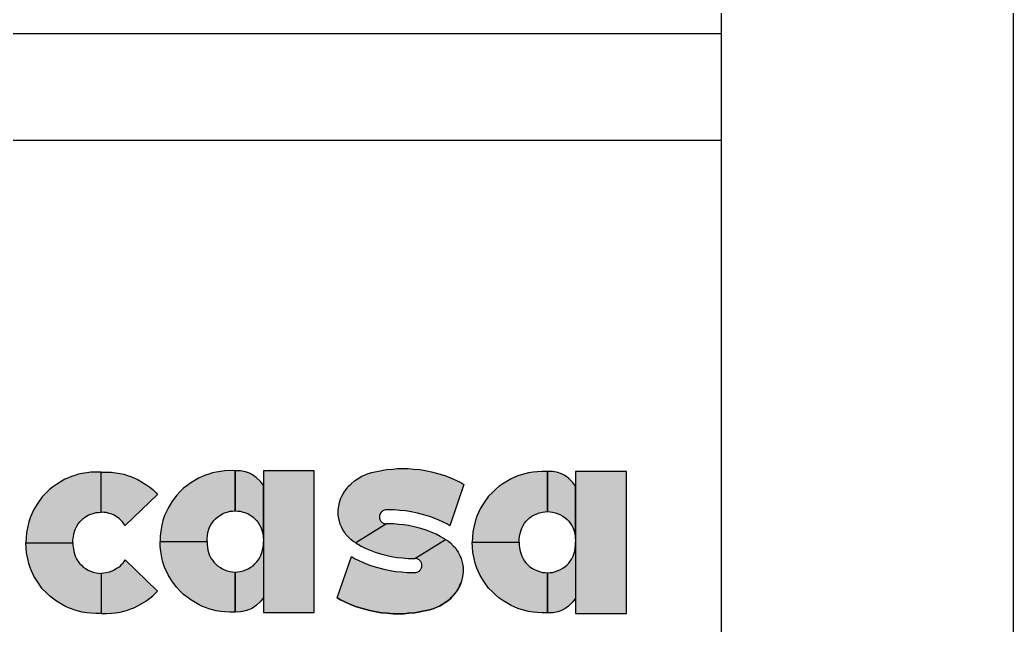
# Model space of a CAD drawing. Extents: x 0 to 119, y 0 to 84.
# Drawn here: x 115.5 to 118.9, y 8.078 to 10.149 of the extents above; entities that cross this region are included whole.
import ezdxf

# ---------------------------------------------------------------- set-up
doc = ezdxf.new("R2010")
doc.units = 0
doc.header["$MEASUREMENT"] = 0
for name, color, linetype in [('1', 1, 'CONTINUOUS'), ('16', 10, 'CONTINUOUS'), ('7', 7, 'CONTINUOUS')]:
    doc.layers.add(name, color=color, linetype=linetype)

msp = doc.modelspace()

# ---------------------------------------------------------------- linework, layer by layer
at = {"layer": '1', "linetype": 'Continuous'}
for p, q in [((100.571942, 10.102765), (117.89994, 10.102765)), ((117.89994, 9.736144), (100.571942, 9.736144))]:
    msp.add_line(p, q, dxfattribs=at)
msp.add_lwpolyline([(118.89994, 59.400032), (118.89994, 29.700032), (117.89994, 29.700032), (118.89994, 29.700032), (118.89994, 0.000032), (100.39994, 0.000032), (100.39994, 1.000032), (100.39994, 0.000032), (81.89994, 0.000032), (81.89994, 1.000032), (81.89994, 0.000032), (63.39994, 0.000032), (63.39994, 1.000032), (63.39994, 0.000032), (44.89994, 0.000032)], dxfattribs=at)
at = {"layer": '16', "linetype": 'Continuous'}
for points in [[(116.140465, 8.364252), (116.140465, 8.374601), (116.141846, 8.383735), (116.1435, 8.394488), (116.146843, 8.405752), (116.149407, 8.412427), (116.153682, 8.421049), (116.158671, 8.428791), (116.164191, 8.435777), (116.169779, 8.441365), (116.175784, 8.447369), (116.183874, 8.452791), (116.19282, 8.458234), (116.200387, 8.461631), (116.209562, 8.464634), (116.22007, 8.467469), (116.227743, 8.468303), (116.236968, 8.469078), (116.236973, 8.606055), (116.218988, 8.606392), (116.20136, 8.605387), (116.187835, 8.603818), (116.171566, 8.60135), (116.159711, 8.598593), (116.146614, 8.594733), (116.135586, 8.590873), (116.125385, 8.5866), (116.113253, 8.581499), (116.084437, 8.564209), (116.070716, 8.554324), (116.060353, 8.546035), (116.048976, 8.534658), (116.035678, 8.521361), (116.020097, 8.499631), (116.007117, 8.478392), (115.994925, 8.452826), (115.989418, 8.43552), (115.985878, 8.419788), (115.981881, 8.399101), (115.980372, 8.381636), (115.979552, 8.364252), (116.140465, 8.364252)], [(116.333472, 8.374601), (116.333472, 8.555843), (116.324425, 8.568483), (116.30915, 8.583117), (116.296367, 8.592245), (116.285456, 8.597796), (116.272047, 8.602401), (116.254948, 8.605649), (116.236963, 8.606055), (116.236968, 8.469078), (116.246193, 8.468303), (116.253866, 8.467469), (116.264375, 8.464634), (116.273549, 8.461631), (116.281117, 8.458234), (116.290063, 8.452791), (116.298153, 8.447369), (116.304158, 8.441365), (116.309746, 8.435777), (116.315266, 8.428791), (116.320255, 8.421049), (116.32453, 8.412427), (116.327094, 8.405752), (116.330437, 8.394488), (116.332091, 8.383735), (116.333472, 8.374601), (116.333472, 8.364252)], [(116.507472, 8.606224), (116.333472, 8.606224), (116.333472, 8.120634), (116.507472, 8.120634), (116.507472, 8.606224)], [(116.649265, 8.359284), (116.639912, 8.364944), (116.632662, 8.370868), (116.622954, 8.380575), (116.615811, 8.387719), (116.611645, 8.394331), (116.605914, 8.402114), (116.600303, 8.413942), (116.596664, 8.423799), (116.59121, 8.442222), (116.589542, 8.453747), (116.589542, 8.470882), (116.591646, 8.486228), (116.593647, 8.496904), (116.596149, 8.505077), (116.598564, 8.511749), (116.602086, 8.51962), (116.606332, 8.526974), (116.612556, 8.536622), (116.620076, 8.546761), (116.622734, 8.550507), (116.625006, 8.553425), (116.632268, 8.559679), (116.645599, 8.571505), (116.669836, 8.587809), (116.68155, 8.592306), (116.691812, 8.596388), (116.704729, 8.599617), (116.714585, 8.601945), (116.726931, 8.604785), (116.743141, 8.607696), (116.755793, 8.609911), (116.775976, 8.611727), (116.79293, 8.613208), (116.810131, 8.613507), (116.829059, 8.613342), (116.848435, 8.611727), (116.868374, 8.609948), (116.88707, 8.607128), (116.908581, 8.602443), (116.933609, 8.595581), (116.954196, 8.589307), (116.974406, 8.581528), (116.992306, 8.573657), (117.009296, 8.565507), (117.020064, 8.559238), (116.972064, 8.417743), (116.961296, 8.424012), (116.944306, 8.432162), (116.926406, 8.440032), (116.906196, 8.447812), (116.885609, 8.454085), (116.860581, 8.460948), (116.83907, 8.465633), (116.820374, 8.468453), (116.800435, 8.470232), (116.781059, 8.471847), (116.762131, 8.472012), (116.754464, 8.471878), (116.753275, 8.471752), (116.751134, 8.471752), (116.747866, 8.470917), (116.744781, 8.469864), (116.742566, 8.468666), (116.740105, 8.467133), (116.737894, 8.465421), (116.736082, 8.463609), (116.734825, 8.46158), (116.733762, 8.459792), (116.732895, 8.458345), (116.731752, 8.455622), (116.731094, 8.453074), (116.730506, 8.450652), (116.730506, 8.447936), (116.730506, 8.4457), (116.730905, 8.443184), (116.731571, 8.441056), (116.732297, 8.439169), (116.733132, 8.436809), (116.734802, 8.434377), (116.736308, 8.432108), (116.738541, 8.429875), (116.740034, 8.428671), (116.741943, 8.427307), (116.744452, 8.426053), (116.746689, 8.425071), (116.748407, 8.424526), (116.750184, 8.424032), (116.753228, 8.424032), (116.754889, 8.423878), (116.649265, 8.359284)], [(117.209254, 8.361606), (117.209254, 8.371955), (117.210635, 8.381089), (117.212289, 8.391842), (117.215632, 8.403106), (117.218196, 8.409781), (117.222471, 8.418403), (117.22746, 8.426145), (117.23298, 8.433131), (117.238568, 8.438718), (117.244573, 8.444723), (117.252663, 8.450145), (117.261609, 8.455588), (117.269177, 8.458985), (117.278351, 8.461988), (117.28886, 8.464823), (117.296533, 8.465657), (117.305758, 8.466432), (117.305763, 8.603409), (117.287778, 8.603746), (117.27015, 8.602741), (117.256625, 8.601172), (117.240356, 8.598704), (117.2285, 8.595947), (117.215404, 8.592087), (117.204375, 8.588227), (117.194174, 8.583954), (117.182043, 8.578853), (117.153226, 8.561563), (117.139506, 8.551678), (117.129142, 8.543389), (117.117766, 8.532012), (117.104468, 8.518715), (117.088886, 8.496985), (117.075907, 8.475746), (117.063714, 8.45018), (117.058208, 8.432874), (117.054668, 8.417142), (117.05067, 8.396454), (117.049161, 8.37899), (117.048342, 8.361606), (117.209254, 8.361606)], [(117.402261, 8.371955), (117.402261, 8.553197), (117.393215, 8.565837), (117.377939, 8.580471), (117.365157, 8.589599), (117.354246, 8.59515), (117.340837, 8.599755), (117.323738, 8.603003), (117.305753, 8.603409), (117.305758, 8.466432), (117.314983, 8.465657), (117.322656, 8.464823), (117.333165, 8.461988), (117.342339, 8.458985), (117.349906, 8.455588), (117.358852, 8.450145), (117.366943, 8.444723), (117.372947, 8.438718), (117.378535, 8.433131), (117.384055, 8.426145), (117.389044, 8.418403), (117.393319, 8.409781), (117.395883, 8.403106), (117.399226, 8.391842), (117.400881, 8.381089), (117.402261, 8.371955), (117.402261, 8.361606)], [(117.576261, 8.603578), (117.402261, 8.603578), (117.402261, 8.117988), (117.576261, 8.117988), (117.576261, 8.603578)], [(115.681383, 8.359579), (115.681383, 8.369929), (115.682764, 8.379063), (115.684418, 8.389815), (115.687762, 8.401079), (115.690325, 8.407754), (115.694601, 8.416376), (115.699589, 8.424119), (115.705109, 8.431104), (115.710697, 8.436692), (115.716702, 8.442697), (115.724792, 8.448118), (115.733738, 8.453561), (115.741306, 8.456959), (115.75048, 8.459961), (115.760989, 8.462797), (115.768662, 8.463631), (115.777887, 8.464406), (115.777892, 8.601383), (115.759907, 8.601719), (115.742279, 8.600714), (115.728754, 8.599146), (115.712485, 8.596678), (115.700629, 8.593921), (115.687533, 8.590061), (115.676505, 8.586201), (115.666303, 8.581927), (115.654172, 8.576827), (115.625355, 8.559536), (115.611635, 8.549651), (115.601272, 8.541363), (115.589895, 8.529986), (115.576597, 8.516688), (115.561015, 8.494958), (115.548036, 8.473719), (115.535843, 8.448154), (115.530337, 8.430848), (115.526797, 8.415115), (115.522799, 8.394428), (115.52129, 8.376963), (115.520471, 8.359579), (115.681383, 8.359579)], [(115.860041, 8.418134), (115.856184, 8.424119), (115.850665, 8.431104), (115.845077, 8.436692), (115.839072, 8.442697), (115.830982, 8.448118), (115.822036, 8.453561), (115.814468, 8.456959), (115.805294, 8.459961), (115.794785, 8.462797), (115.787112, 8.463631), (115.777887, 8.464406), (115.777882, 8.601383), (115.795867, 8.601719), (115.813495, 8.600714), (115.82702, 8.599146), (115.843289, 8.596678), (115.855145, 8.593921), (115.868241, 8.590061), (115.879269, 8.586201), (115.889471, 8.581927), (115.901602, 8.576827), (115.930419, 8.559536), (115.944139, 8.549651), (115.954502, 8.541363), (115.965879, 8.529986), (115.970915, 8.52495), (115.860041, 8.418134)], [(116.957263, 8.370603), (116.938804, 8.381565), (116.924261, 8.38854), (116.908114, 8.39564), (116.890558, 8.402398), (116.872263, 8.407973), (116.849119, 8.414319), (116.830374, 8.418402), (116.814657, 8.420773), (116.796449, 8.422398), (116.778854, 8.423864), (116.762339, 8.424008), (116.754889, 8.423878), (116.649265, 8.359284), (116.658617, 8.353625), (116.667724, 8.348323), (116.682268, 8.341347), (116.698414, 8.334247), (116.71597, 8.327489), (116.734265, 8.321914), (116.757409, 8.315568), (116.776154, 8.311485), (116.791871, 8.309115), (116.810079, 8.307489), (116.827675, 8.306023), (116.844189, 8.305879), (116.851639, 8.306009), (116.957263, 8.370603)], [(116.957263, 8.370603), (116.966616, 8.364944), (116.973866, 8.359019), (116.983574, 8.349312), (116.990717, 8.342168), (116.994883, 8.335556), (117.000614, 8.327773), (117.006225, 8.315945), (117.009864, 8.306088), (117.015318, 8.287665), (117.016986, 8.27614), (117.016986, 8.259005), (117.014883, 8.243659), (117.012881, 8.232983), (117.010379, 8.22481), (117.007964, 8.218139), (117.004442, 8.210267), (117.000196, 8.202913), (116.993972, 8.193266), (116.986452, 8.183126), (116.983794, 8.17938), (116.981523, 8.176463), (116.97426, 8.170208), (116.960929, 8.158382), (116.936692, 8.142078), (116.924978, 8.137581), (116.914716, 8.133499), (116.901799, 8.13027), (116.891944, 8.127942), (116.879597, 8.125102), (116.863387, 8.122191), (116.850735, 8.119976), (116.830552, 8.11816), (116.813598, 8.11668), (116.796397, 8.11638), (116.777469, 8.116545), (116.758093, 8.11816), (116.738154, 8.119939), (116.719458, 8.122759), (116.697947, 8.127444), (116.67292, 8.134307), (116.652333, 8.14058), (116.632122, 8.14836), (116.614222, 8.15623), (116.597232, 8.16438), (116.586464, 8.17065), (116.634464, 8.312145), (116.645232, 8.305875), (116.662222, 8.297725), (116.680122, 8.289855), (116.700333, 8.282075), (116.72092, 8.275802), (116.745947, 8.268939), (116.767458, 8.264254), (116.786154, 8.261434), (116.806093, 8.259655), (116.825469, 8.25804), (116.844397, 8.257875), (116.852064, 8.258009), (116.853253, 8.258135), (116.855395, 8.258135), (116.858662, 8.25897), (116.861747, 8.260023), (116.863962, 8.261221), (116.866423, 8.262754), (116.868635, 8.264466), (116.870447, 8.266278), (116.871703, 8.268307), (116.872766, 8.270095), (116.873634, 8.271542), (116.874776, 8.274265), (116.875435, 8.276813), (116.876022, 8.279236), (116.876022, 8.281951), (116.876022, 8.284187), (116.875623, 8.286703), (116.874957, 8.288831), (116.874231, 8.290718), (116.873396, 8.293078), (116.871726, 8.29551), (116.87022, 8.297779), (116.867987, 8.300012), (116.866494, 8.301216), (116.864585, 8.30258), (116.862076, 8.303834), (116.859839, 8.304816), (116.858121, 8.305362), (116.856344, 8.305855), (116.8533, 8.305855), (116.851639, 8.306009), (116.957263, 8.370603)], [(115.681383, 8.359579), (115.681383, 8.34923), (115.682764, 8.340096), (115.684418, 8.329343), (115.687762, 8.31808), (115.690325, 8.311405), (115.694601, 8.302782), (115.699589, 8.29504), (115.705109, 8.288055), (115.710697, 8.282467), (115.716702, 8.276462), (115.724792, 8.271041), (115.733738, 8.265598), (115.741306, 8.2622), (115.75048, 8.259198), (115.760989, 8.256362), (115.768662, 8.255528), (115.777887, 8.254753), (115.777892, 8.117776), (115.759907, 8.117439), (115.742279, 8.118444), (115.728754, 8.120013), (115.712485, 8.122481), (115.700629, 8.125238), (115.687533, 8.129098), (115.676505, 8.132958), (115.666303, 8.137231), (115.654172, 8.142332), (115.625355, 8.159623), (115.611635, 8.169507), (115.601272, 8.177796), (115.589895, 8.189173), (115.576597, 8.202471), (115.561015, 8.2242), (115.548036, 8.245439), (115.535843, 8.271005), (115.530337, 8.288311), (115.526797, 8.304044), (115.522799, 8.324731), (115.52129, 8.342195), (115.520471, 8.359579), (115.681383, 8.359579)], [(116.140465, 8.364252), (116.140465, 8.353903), (116.141846, 8.344769), (116.1435, 8.334016), (116.146843, 8.322752), (116.149407, 8.316078), (116.153682, 8.307455), (116.158671, 8.299713), (116.164191, 8.292728), (116.169779, 8.28714), (116.175784, 8.281135), (116.183874, 8.275713), (116.19282, 8.27027), (116.200387, 8.266873), (116.209561, 8.26387), (116.22007, 8.261035), (116.227743, 8.260201), (116.236968, 8.259426), (116.236973, 8.122449), (116.218988, 8.122112), (116.20136, 8.123117), (116.187835, 8.124686), (116.171566, 8.127154), (116.159711, 8.129911), (116.146614, 8.133771), (116.135586, 8.137631), (116.125385, 8.141904), (116.113253, 8.147005), (116.084437, 8.164295), (116.070716, 8.17418), (116.060353, 8.182469), (116.048976, 8.193846), (116.035678, 8.207144), (116.020097, 8.228873), (116.007117, 8.250112), (115.994925, 8.275678), (115.989418, 8.292984), (115.985878, 8.308716), (115.981881, 8.329404), (115.980372, 8.346868), (115.979552, 8.364252), (116.140465, 8.364252)], [(116.333472, 8.353903), (116.333472, 8.172661), (116.324425, 8.160021), (116.30915, 8.145387), (116.296367, 8.136259), (116.285456, 8.130708), (116.272047, 8.126104), (116.254948, 8.122855), (116.236963, 8.122449), (116.236968, 8.259426), (116.246193, 8.260201), (116.253866, 8.261035), (116.264375, 8.26387), (116.273549, 8.266873), (116.281117, 8.27027), (116.290063, 8.275713), (116.298153, 8.281135), (116.304158, 8.28714), (116.309746, 8.292728), (116.315266, 8.299713), (116.320255, 8.307455), (116.32453, 8.316077), (116.327094, 8.322752), (116.330437, 8.334016), (116.332091, 8.344769), (116.333472, 8.353903), (116.333472, 8.364252)], [(117.209254, 8.361606), (117.209254, 8.351257), (117.210635, 8.342123), (117.212289, 8.33137), (117.215632, 8.320106), (117.218196, 8.313431), (117.222471, 8.304809), (117.22746, 8.297067), (117.23298, 8.290082), (117.238568, 8.284494), (117.244573, 8.278489), (117.252663, 8.273067), (117.261609, 8.267624), (117.269177, 8.264227), (117.278351, 8.261224), (117.28886, 8.258389), (117.296533, 8.257555), (117.305758, 8.25678), (117.305763, 8.119803), (117.287778, 8.119466), (117.27015, 8.120471), (117.256625, 8.12204), (117.240356, 8.124508), (117.2285, 8.127265), (117.215404, 8.131125), (117.204375, 8.134985), (117.194174, 8.139258), (117.182043, 8.144359), (117.153226, 8.161649), (117.139506, 8.171534), (117.129142, 8.179823), (117.117765, 8.1912), (117.104468, 8.204497), (117.088886, 8.226227), (117.075907, 8.247466), (117.063714, 8.273032), (117.058208, 8.290338), (117.054668, 8.30607), (117.05067, 8.326758), (117.049161, 8.344222), (117.048342, 8.361606), (117.209254, 8.361606)], [(117.402261, 8.351257), (117.402261, 8.170015), (117.393215, 8.157375), (117.377939, 8.142741), (117.365157, 8.133613), (117.354246, 8.128062), (117.340837, 8.123457), (117.323738, 8.120209), (117.305753, 8.119803), (117.305758, 8.25678), (117.314983, 8.257555), (117.322656, 8.258389), (117.333165, 8.261224), (117.342339, 8.264227), (117.349906, 8.267624), (117.358852, 8.273067), (117.366942, 8.278489), (117.372947, 8.284494), (117.378535, 8.290081), (117.384055, 8.297067), (117.389044, 8.304809), (117.393319, 8.313431), (117.395883, 8.320106), (117.399226, 8.33137), (117.40088, 8.342123), (117.402261, 8.351257), (117.402261, 8.361606)], [(115.860041, 8.301025), (115.856184, 8.29504), (115.850665, 8.288055), (115.845077, 8.282467), (115.839072, 8.276462), (115.830982, 8.271041), (115.822036, 8.265598), (115.814468, 8.2622), (115.805294, 8.259198), (115.794785, 8.256362), (115.787112, 8.255528), (115.777887, 8.254753), (115.777882, 8.117776), (115.795867, 8.117439), (115.813495, 8.118444), (115.82702, 8.120013), (115.843289, 8.122481), (115.855145, 8.125238), (115.868241, 8.129098), (115.879269, 8.132958), (115.889471, 8.137231), (115.901602, 8.142332), (115.930419, 8.159623), (115.944139, 8.169507), (115.954502, 8.177796), (115.965879, 8.189173), (115.970915, 8.194209), (115.860041, 8.301025)], [(116.586464, 8.17065), (116.597232, 8.16438), (116.614222, 8.15623), (116.632122, 8.14836), (116.652333, 8.14058), (116.67292, 8.134307), (116.697947, 8.127444), (116.719458, 8.122759), (116.738154, 8.119939), (116.758093, 8.11816), (116.777469, 8.116545), (116.796397, 8.11638), (116.813598, 8.11668), (116.830552, 8.11816), (116.850735, 8.119976), (116.863387, 8.122191), (116.879597, 8.125102), (116.891944, 8.127942), (116.901799, 8.13027), (116.914716, 8.133499), (116.924978, 8.137581), (116.936692, 8.142078), (116.960929, 8.158382), (116.974808, 8.169123), (116.981523, 8.176463), (116.991335, 8.187875), (116.99881, 8.197541), (117.002506, 8.205618), (117.007427, 8.218253), (117.012464, 8.228145)]]:
    msp.add_lwpolyline(points, dxfattribs=at)
for points in [[(116.171566, 8.60135), (116.175784, 8.447369), (116.187835, 8.603818)], [(116.175784, 8.447369), (116.183874, 8.452791), (116.187835, 8.603818)], [(116.183874, 8.452791), (116.19282, 8.458234), (116.187835, 8.603818)], [(116.19282, 8.458234), (116.20136, 8.605387), (116.187835, 8.603818)], [(116.19282, 8.458234), (116.200387, 8.461631), (116.20136, 8.605387)], [(116.200387, 8.461631), (116.209562, 8.464634), (116.20136, 8.605387)], [(116.20136, 8.605387), (116.209562, 8.464634), (116.218988, 8.606392)], [(116.209562, 8.464634), (116.22007, 8.467469), (116.218988, 8.606392)], [(116.218988, 8.606392), (116.22007, 8.467469), (116.236973, 8.606055)], [(116.22007, 8.467469), (116.227743, 8.468303), (116.236973, 8.606055)], [(116.236973, 8.606055), (116.227743, 8.468303), (116.236968, 8.469078)], [(116.254948, 8.605649), (116.236963, 8.606055), (116.236968, 8.469078)], [(116.254948, 8.605649), (116.236968, 8.469078), (116.246193, 8.468303)], [(116.253866, 8.467469), (116.254948, 8.605649), (116.246193, 8.468303)], [(116.264375, 8.464634), (116.254948, 8.605649), (116.253866, 8.467469)], [(116.264375, 8.464634), (116.272047, 8.602401), (116.254948, 8.605649)], [(116.507472, 8.606224), (116.333472, 8.606224), (116.333472, 8.120634)], [(116.507472, 8.606224), (116.333472, 8.120634), (116.507472, 8.120634)], [(116.507472, 8.606224), (116.507472, 8.120634), (116.507472, 8.606224)], [(116.730506, 8.4457), (116.714585, 8.601945), (116.726931, 8.604785)], [(116.743141, 8.607696), (116.730506, 8.450652), (116.726931, 8.604785)], [(116.730506, 8.4457), (116.726931, 8.604785), (116.730506, 8.450652)], [(116.743141, 8.607696), (116.731094, 8.453074), (116.730506, 8.450652)], [(116.743141, 8.607696), (116.731752, 8.455622), (116.731094, 8.453074)], [(116.743141, 8.607696), (116.732895, 8.458345), (116.731752, 8.455622)], [(116.743141, 8.607696), (116.733762, 8.459792), (116.732895, 8.458345)], [(116.743141, 8.607696), (116.734825, 8.46158), (116.733762, 8.459792)], [(116.743141, 8.607696), (116.736082, 8.463609), (116.734825, 8.46158)], [(116.743141, 8.607696), (116.737894, 8.465421), (116.736082, 8.463609)], [(116.743141, 8.607696), (116.740105, 8.467133), (116.737894, 8.465421)], [(116.743141, 8.607696), (116.742566, 8.468666), (116.740105, 8.467133)], [(116.743141, 8.607696), (116.744781, 8.469864), (116.742566, 8.468666)], [(116.755793, 8.609911), (116.744781, 8.469864), (116.743141, 8.607696)], [(116.755793, 8.609911), (116.747866, 8.470917), (116.744781, 8.469864)], [(116.755793, 8.609911), (116.751134, 8.471752), (116.747866, 8.470917)], [(116.755793, 8.609911), (116.753275, 8.471752), (116.751134, 8.471752)], [(116.755793, 8.609911), (116.754464, 8.471878), (116.753275, 8.471752)], [(116.755793, 8.609911), (116.762131, 8.472012), (116.754464, 8.471878)], [(116.775976, 8.611727), (116.762131, 8.472012), (116.755793, 8.609911)], [(116.775976, 8.611727), (116.781059, 8.471847), (116.762131, 8.472012)], [(116.79293, 8.613208), (116.781059, 8.471847), (116.775976, 8.611727)], [(116.79293, 8.613208), (116.800435, 8.470232), (116.781059, 8.471847)], [(116.810131, 8.613507), (116.800435, 8.470232), (116.79293, 8.613208)], [(116.810131, 8.613507), (116.820374, 8.468453), (116.800435, 8.470232)], [(116.829059, 8.613342), (116.820374, 8.468453), (116.810131, 8.613507)], [(116.829059, 8.613342), (116.83907, 8.465633), (116.820374, 8.468453)], [(116.848435, 8.611727), (116.83907, 8.465633), (116.829059, 8.613342)], [(116.848435, 8.611727), (116.860581, 8.460948), (116.83907, 8.465633)], [(116.868374, 8.609948), (116.860581, 8.460948), (116.848435, 8.611727)], [(116.868374, 8.609948), (116.885609, 8.454085), (116.860581, 8.460948)], [(116.88707, 8.607128), (116.885609, 8.454085), (116.868374, 8.609948)], [(116.88707, 8.607128), (116.906196, 8.447812), (116.885609, 8.454085)], [(116.908581, 8.602443), (116.906196, 8.447812), (116.88707, 8.607128)], [(117.261609, 8.455588), (117.27015, 8.602741), (117.256625, 8.601172)], [(117.261609, 8.455588), (117.269177, 8.458985), (117.27015, 8.602741)], [(117.269177, 8.458985), (117.278351, 8.461988), (117.27015, 8.602741)], [(117.27015, 8.602741), (117.278351, 8.461988), (117.287778, 8.603746)], [(117.278351, 8.461988), (117.28886, 8.464823), (117.287778, 8.603746)], [(117.287778, 8.603746), (117.28886, 8.464823), (117.305763, 8.603409)], [(117.28886, 8.464823), (117.296533, 8.465657), (117.305763, 8.603409)], [(117.305763, 8.603409), (117.296533, 8.465657), (117.305758, 8.466432)], [(117.323738, 8.603003), (117.305753, 8.603409), (117.305758, 8.466432)], [(117.323738, 8.603003), (117.305758, 8.466432), (117.314983, 8.465657)], [(117.322656, 8.464823), (117.323738, 8.603003), (117.314983, 8.465657)], [(117.333165, 8.461988), (117.323738, 8.603003), (117.322656, 8.464823)], [(117.333165, 8.461988), (117.340837, 8.599755), (117.323738, 8.603003)], [(117.576261, 8.603578), (117.402261, 8.603578), (117.402261, 8.117988)], [(117.576261, 8.603578), (117.402261, 8.117988), (117.576261, 8.117988)], [(117.576261, 8.603578), (117.576261, 8.117988), (117.576261, 8.603578)], [(115.681383, 8.359579), (115.654172, 8.576827), (115.625355, 8.559536)], [(115.666303, 8.581927), (115.654172, 8.576827), (115.681383, 8.359579)], [(115.666303, 8.581927), (115.681383, 8.359579), (115.676505, 8.586201)], [(115.676505, 8.586201), (115.681383, 8.369929), (115.687533, 8.590061)], [(115.676505, 8.586201), (115.681383, 8.359579), (115.681383, 8.369929)], [(115.687533, 8.590061), (115.681383, 8.369929), (115.682764, 8.379063)], [(115.682764, 8.379063), (115.684418, 8.389815), (115.687533, 8.590061)], [(115.684418, 8.389815), (115.687762, 8.401079), (115.687533, 8.590061)], [(115.687533, 8.590061), (115.687762, 8.401079), (115.700629, 8.593921)], [(115.687762, 8.401079), (115.690325, 8.407754), (115.700629, 8.593921)], [(115.700629, 8.593921), (115.690325, 8.407754), (115.694601, 8.416376)], [(115.699589, 8.424119), (115.700629, 8.593921), (115.694601, 8.416376)], [(115.705109, 8.431104), (115.700629, 8.593921), (115.699589, 8.424119)], [(115.705109, 8.431104), (115.712485, 8.596678), (115.700629, 8.593921)], [(115.710697, 8.436692), (115.712485, 8.596678), (115.705109, 8.431104)], [(115.710697, 8.436692), (115.716702, 8.442697), (115.712485, 8.596678)], [(115.712485, 8.596678), (115.716702, 8.442697), (115.728754, 8.599146)], [(115.716702, 8.442697), (115.724792, 8.448118), (115.728754, 8.599146)], [(115.724792, 8.448118), (115.733738, 8.453561), (115.728754, 8.599146)], [(115.733738, 8.453561), (115.742279, 8.600714), (115.728754, 8.599146)], [(115.733738, 8.453561), (115.741306, 8.456959), (115.742279, 8.600714)], [(115.741306, 8.456959), (115.75048, 8.459961), (115.742279, 8.600714)], [(115.742279, 8.600714), (115.75048, 8.459961), (115.759907, 8.601719)], [(115.75048, 8.459961), (115.760989, 8.462797), (115.759907, 8.601719)], [(115.759907, 8.601719), (115.760989, 8.462797), (115.777892, 8.601383)], [(115.760989, 8.462797), (115.768662, 8.463631), (115.777892, 8.601383)], [(115.777892, 8.601383), (115.768662, 8.463631), (115.777887, 8.464406)], [(115.777887, 8.464406), (115.777882, 8.601383), (115.795867, 8.601719)], [(115.787112, 8.463631), (115.777887, 8.464406), (115.795867, 8.601719)], [(115.794785, 8.462797), (115.787112, 8.463631), (115.795867, 8.601719)], [(115.794785, 8.462797), (115.795867, 8.601719), (115.805294, 8.459961)], [(115.795867, 8.601719), (115.813495, 8.600714), (115.805294, 8.459961)], [(115.805294, 8.459961), (115.813495, 8.600714), (115.814468, 8.456959)], [(115.813495, 8.600714), (115.82702, 8.599146), (115.814468, 8.456959)], [(115.814468, 8.456959), (115.82702, 8.599146), (115.822036, 8.453561)], [(115.830982, 8.448118), (115.822036, 8.453561), (115.82702, 8.599146)], [(115.830982, 8.448118), (115.82702, 8.599146), (115.843289, 8.596678)], [(115.830982, 8.448118), (115.843289, 8.596678), (115.839072, 8.442697)], [(115.845077, 8.436692), (115.839072, 8.442697), (115.843289, 8.596678)], [(115.845077, 8.436692), (115.843289, 8.596678), (115.855145, 8.593921)], [(115.845077, 8.436692), (115.855145, 8.593921), (115.850665, 8.431104)], [(115.856184, 8.424119), (115.850665, 8.431104), (115.855145, 8.593921)], [(115.856184, 8.424119), (115.855145, 8.593921), (115.868241, 8.590061)], [(115.856184, 8.424119), (115.868241, 8.590061), (115.860041, 8.418134)], [(115.970915, 8.52495), (115.860041, 8.418134), (115.868241, 8.590061)], [(115.970915, 8.52495), (115.868241, 8.590061), (115.879269, 8.586201)], [(115.970915, 8.52495), (115.879269, 8.586201), (115.889471, 8.581927)], [(115.970915, 8.52495), (115.889471, 8.581927), (115.901602, 8.576827)], [(115.901602, 8.576827), (115.930419, 8.559536), (115.970915, 8.52495)], [(116.140465, 8.364252), (116.113253, 8.581499), (116.084437, 8.564209)], [(116.125385, 8.5866), (116.113253, 8.581499), (116.140465, 8.364252)], [(116.125385, 8.5866), (116.140465, 8.364252), (116.135586, 8.590873)], [(116.135586, 8.590873), (116.140465, 8.374601), (116.146614, 8.594733)], [(116.135586, 8.590873), (116.140465, 8.364252), (116.140465, 8.374601)], [(116.146614, 8.594733), (116.140465, 8.374601), (116.141846, 8.383735)], [(116.141846, 8.383735), (116.1435, 8.394488), (116.146614, 8.594733)], [(116.1435, 8.394488), (116.146843, 8.405752), (116.146614, 8.594733)], [(116.146614, 8.594733), (116.146843, 8.405752), (116.159711, 8.598593)], [(116.146843, 8.405752), (116.149407, 8.412427), (116.159711, 8.598593)], [(116.159711, 8.598593), (116.149407, 8.412427), (116.153682, 8.421049)], [(116.158671, 8.428791), (116.159711, 8.598593), (116.153682, 8.421049)], [(116.164191, 8.435777), (116.159711, 8.598593), (116.158671, 8.428791)], [(116.164191, 8.435777), (116.171566, 8.60135), (116.159711, 8.598593)], [(116.169779, 8.441365), (116.171566, 8.60135), (116.164191, 8.435777)], [(116.169779, 8.441365), (116.175784, 8.447369), (116.171566, 8.60135)], [(116.273549, 8.461631), (116.272047, 8.602401), (116.264375, 8.464634)], [(116.273549, 8.461631), (116.285456, 8.597796), (116.272047, 8.602401)], [(116.273549, 8.461631), (116.281117, 8.458234), (116.285456, 8.597796)], [(116.281117, 8.458234), (116.290063, 8.452791), (116.285456, 8.597796)], [(116.285456, 8.597796), (116.290063, 8.452791), (116.296367, 8.592245)], [(116.290063, 8.452791), (116.298153, 8.447369), (116.296367, 8.592245)], [(116.296367, 8.592245), (116.298153, 8.447369), (116.30915, 8.583117)], [(116.298153, 8.447369), (116.304158, 8.441365), (116.30915, 8.583117)], [(116.30915, 8.583117), (116.304158, 8.441365), (116.309746, 8.435777)], [(116.324425, 8.568483), (116.30915, 8.583117), (116.309746, 8.435777)], [(116.645599, 8.571505), (116.632662, 8.370868), (116.632268, 8.559679)], [(116.645599, 8.571505), (116.639912, 8.364944), (116.632662, 8.370868)], [(116.645599, 8.571505), (116.649265, 8.359284), (116.639912, 8.364944)], [(116.645599, 8.571505), (116.669836, 8.587809), (116.649265, 8.359284)], [(116.733132, 8.436809), (116.649265, 8.359284), (116.669836, 8.587809)], [(116.731571, 8.441056), (116.669836, 8.587809), (116.68155, 8.592306)], [(116.733132, 8.436809), (116.669836, 8.587809), (116.731571, 8.441056)], [(116.730905, 8.443184), (116.68155, 8.592306), (116.691812, 8.596388)], [(116.730905, 8.443184), (116.731571, 8.441056), (116.68155, 8.592306)], [(116.730905, 8.443184), (116.691812, 8.596388), (116.704729, 8.599617)], [(116.730506, 8.4457), (116.704729, 8.599617), (116.714585, 8.601945)], [(116.730506, 8.4457), (116.730905, 8.443184), (116.704729, 8.599617)], [(116.908581, 8.602443), (116.926406, 8.440032), (116.906196, 8.447812)], [(116.933609, 8.595581), (116.926406, 8.440032), (116.908581, 8.602443)], [(116.933609, 8.595581), (116.944306, 8.432162), (116.926406, 8.440032)], [(116.954196, 8.589307), (116.944306, 8.432162), (116.933609, 8.595581)], [(116.954196, 8.589307), (116.961296, 8.424012), (116.944306, 8.432162)], [(116.974406, 8.581528), (116.961296, 8.424012), (116.954196, 8.589307)], [(116.974406, 8.581528), (116.972064, 8.417743), (116.961296, 8.424012)], [(116.972064, 8.417743), (116.974406, 8.581528), (117.020064, 8.559238)], [(116.974406, 8.581528), (116.992306, 8.573657), (117.020064, 8.559238)], [(116.992306, 8.573657), (117.009296, 8.565507), (117.020064, 8.559238)], [(117.209254, 8.361606), (117.182043, 8.578853), (117.153226, 8.561563)], [(117.194174, 8.583954), (117.182043, 8.578853), (117.209254, 8.361606)], [(117.194174, 8.583954), (117.209254, 8.361606), (117.204375, 8.588227)], [(117.204375, 8.588227), (117.209254, 8.371955), (117.215404, 8.592087)], [(117.204375, 8.588227), (117.209254, 8.361606), (117.209254, 8.371955)], [(117.215404, 8.592087), (117.209254, 8.371955), (117.210635, 8.381089)], [(117.210635, 8.381089), (117.212289, 8.391842), (117.215404, 8.592087)], [(117.212289, 8.391842), (117.215632, 8.403106), (117.215404, 8.592087)], [(117.215404, 8.592087), (117.215632, 8.403106), (117.2285, 8.595947)], [(117.215632, 8.403106), (117.218196, 8.409781), (117.2285, 8.595947)], [(117.2285, 8.595947), (117.218196, 8.409781), (117.222471, 8.418403)], [(117.22746, 8.426145), (117.2285, 8.595947), (117.222471, 8.418403)], [(117.23298, 8.433131), (117.2285, 8.595947), (117.22746, 8.426145)], [(117.23298, 8.433131), (117.240356, 8.598704), (117.2285, 8.595947)], [(117.238568, 8.438718), (117.240356, 8.598704), (117.23298, 8.433131)], [(117.238568, 8.438718), (117.244573, 8.444723), (117.240356, 8.598704)], [(117.240356, 8.598704), (117.244573, 8.444723), (117.256625, 8.601172)], [(117.244573, 8.444723), (117.252663, 8.450145), (117.256625, 8.601172)], [(117.252663, 8.450145), (117.261609, 8.455588), (117.256625, 8.601172)], [(117.342339, 8.458985), (117.340837, 8.599755), (117.333165, 8.461988)], [(117.342339, 8.458985), (117.354246, 8.59515), (117.340837, 8.599755)], [(117.342339, 8.458985), (117.349906, 8.455588), (117.354246, 8.59515)], [(117.349906, 8.455588), (117.358852, 8.450145), (117.354246, 8.59515)], [(117.354246, 8.59515), (117.358852, 8.450145), (117.365157, 8.589599)], [(117.358852, 8.450145), (117.366943, 8.444723), (117.365157, 8.589599)], [(117.365157, 8.589599), (117.366943, 8.444723), (117.377939, 8.580471)], [(117.366943, 8.444723), (117.372947, 8.438718), (117.377939, 8.580471)], [(117.377939, 8.580471), (117.372947, 8.438718), (117.378535, 8.433131)], [(117.393215, 8.565837), (117.377939, 8.580471), (117.378535, 8.433131)], [(115.681383, 8.359579), (115.601272, 8.541363), (115.589895, 8.529986)], [(115.681383, 8.359579), (115.611635, 8.549651), (115.601272, 8.541363)], [(115.681383, 8.359579), (115.625355, 8.559536), (115.611635, 8.549651)], [(115.930419, 8.559536), (115.944139, 8.549651), (115.970915, 8.52495)], [(115.970915, 8.52495), (115.944139, 8.549651), (115.965879, 8.529986)], [(115.944139, 8.549651), (115.954502, 8.541363), (115.965879, 8.529986)], [(116.140465, 8.364252), (116.048976, 8.534658), (116.035678, 8.521361)], [(116.140465, 8.364252), (116.060353, 8.546035), (116.048976, 8.534658)], [(116.140465, 8.364252), (116.070716, 8.554324), (116.060353, 8.546035)], [(116.140465, 8.364252), (116.084437, 8.564209), (116.070716, 8.554324)], [(116.324425, 8.568483), (116.309746, 8.435777), (116.315266, 8.428791)], [(116.324425, 8.568483), (116.315266, 8.428791), (116.320255, 8.421049)], [(116.324425, 8.568483), (116.320255, 8.421049), (116.32453, 8.412427)], [(116.333472, 8.555843), (116.324425, 8.568483), (116.32453, 8.412427)], [(116.333472, 8.555843), (116.32453, 8.412427), (116.327094, 8.405752)], [(116.333472, 8.555843), (116.327094, 8.405752), (116.330437, 8.394488)], [(116.333472, 8.555843), (116.330437, 8.394488), (116.332091, 8.383735)], [(116.333472, 8.555843), (116.332091, 8.383735), (116.333472, 8.374601)], [(116.333472, 8.555843), (116.333472, 8.374601), (116.333472, 8.374601)], [(116.606332, 8.526974), (116.612556, 8.536622), (116.611645, 8.394331)], [(116.611645, 8.394331), (116.612556, 8.536622), (116.615811, 8.387719)], [(116.612556, 8.536622), (116.620076, 8.546761), (116.615811, 8.387719)], [(116.615811, 8.387719), (116.620076, 8.546761), (116.622954, 8.380575)], [(116.620076, 8.546761), (116.622734, 8.550507), (116.622954, 8.380575)], [(116.622734, 8.550507), (116.625006, 8.553425), (116.622954, 8.380575)], [(116.622954, 8.380575), (116.625006, 8.553425), (116.632662, 8.370868)], [(116.625006, 8.553425), (116.632268, 8.559679), (116.632662, 8.370868)], [(117.209254, 8.361606), (117.129142, 8.543389), (117.117766, 8.532012)], [(117.209254, 8.361606), (117.139506, 8.551678), (117.129142, 8.543389)], [(117.209254, 8.361606), (117.153226, 8.561563), (117.139506, 8.551678)], [(117.393215, 8.565837), (117.378535, 8.433131), (117.384055, 8.426145)], [(117.393215, 8.565837), (117.384055, 8.426145), (117.389044, 8.418403)], [(117.393215, 8.565837), (117.389044, 8.418403), (117.393319, 8.409781)], [(117.402261, 8.553197), (117.393215, 8.565837), (117.393319, 8.409781)], [(117.402261, 8.553197), (117.393319, 8.409781), (117.395883, 8.403106)], [(117.402261, 8.553197), (117.395883, 8.403106), (117.399226, 8.391842)], [(117.402261, 8.553197), (117.399226, 8.391842), (117.400881, 8.381089)], [(117.402261, 8.553197), (117.400881, 8.381089), (117.402261, 8.371955)], [(117.402261, 8.553197), (117.402261, 8.371955), (117.402261, 8.371955)], [(115.681383, 8.359579), (115.576597, 8.516688), (115.561015, 8.494958)], [(115.681383, 8.359579), (115.589895, 8.529986), (115.576597, 8.516688)], [(116.140465, 8.364252), (116.035678, 8.521361), (116.020097, 8.499631)], [(116.593647, 8.496904), (116.596149, 8.505077), (116.596664, 8.423799)], [(116.596149, 8.505077), (116.598564, 8.511749), (116.596664, 8.423799)], [(116.596664, 8.423799), (116.598564, 8.511749), (116.600303, 8.413942)], [(116.598564, 8.511749), (116.602086, 8.51962), (116.600303, 8.413942)], [(116.600303, 8.413942), (116.602086, 8.51962), (116.605914, 8.402114)], [(116.602086, 8.51962), (116.606332, 8.526974), (116.605914, 8.402114)], [(116.605914, 8.402114), (116.606332, 8.526974), (116.611645, 8.394331)], [(117.209254, 8.361606), (117.104468, 8.518715), (117.088886, 8.496985)], [(117.209254, 8.361606), (117.117766, 8.532012), (117.104468, 8.518715)], [(115.681383, 8.359579), (115.548036, 8.473719), (115.535843, 8.448154)], [(115.681383, 8.359579), (115.561015, 8.494958), (115.548036, 8.473719)], [(116.140465, 8.364252), (116.007117, 8.478392), (115.994925, 8.452826)], [(116.140465, 8.364252), (116.020097, 8.499631), (116.007117, 8.478392)], [(116.59121, 8.442222), (116.589542, 8.453747), (116.591646, 8.486228)], [(116.589542, 8.453747), (116.589542, 8.470882), (116.591646, 8.486228)], [(116.596664, 8.423799), (116.59121, 8.442222), (116.591646, 8.486228)], [(116.593647, 8.496904), (116.596664, 8.423799), (116.591646, 8.486228)], [(117.209254, 8.361606), (117.075907, 8.475746), (117.063714, 8.45018)], [(117.209254, 8.361606), (117.088886, 8.496985), (117.075907, 8.475746)], [(115.681383, 8.359579), (115.535843, 8.448154), (115.530337, 8.430848)], [(116.140465, 8.364252), (115.989418, 8.43552), (115.985878, 8.419788)], [(116.140465, 8.364252), (115.994925, 8.452826), (115.989418, 8.43552)], [(116.733132, 8.436809), (116.736308, 8.432108), (116.649265, 8.359284)], [(116.730506, 8.4457), (116.730506, 8.450652), (116.730506, 8.447936)], [(116.733132, 8.436809), (116.731571, 8.441056), (116.732297, 8.439169)], [(116.733132, 8.436809), (116.734802, 8.434377), (116.736308, 8.432108)], [(117.209254, 8.361606), (117.058208, 8.432874), (117.054668, 8.417142)], [(117.209254, 8.361606), (117.063714, 8.45018), (117.058208, 8.432874)], [(115.681383, 8.359579), (115.526797, 8.415115), (115.522799, 8.394428)], [(115.681383, 8.359579), (115.530337, 8.430848), (115.526797, 8.415115)], [(116.140465, 8.364252), (115.981881, 8.399101), (115.980372, 8.381636)], [(116.140465, 8.364252), (115.985878, 8.419788), (115.981881, 8.399101)], [(116.649265, 8.359284), (116.736308, 8.432108), (116.738541, 8.429875)], [(116.649265, 8.359284), (116.738541, 8.429875), (116.740034, 8.428671)], [(116.649265, 8.359284), (116.740034, 8.428671), (116.741943, 8.427307)], [(116.649265, 8.359284), (116.741943, 8.427307), (116.744452, 8.426053)], [(116.649265, 8.359284), (116.744452, 8.426053), (116.746689, 8.425071)], [(116.746689, 8.425071), (116.748407, 8.424526), (116.649265, 8.359284)], [(116.748407, 8.424526), (116.750184, 8.424032), (116.649265, 8.359284)], [(116.649265, 8.359284), (116.750184, 8.424032), (116.754889, 8.423878)], [(116.957263, 8.370603), (116.754889, 8.423878), (116.649265, 8.359284)], [(116.750184, 8.424032), (116.753228, 8.424032), (116.754889, 8.423878)], [(116.957263, 8.370603), (116.762339, 8.424008), (116.754889, 8.423878)], [(116.957263, 8.370603), (116.778854, 8.423864), (116.762339, 8.424008)], [(116.957263, 8.370603), (116.796449, 8.422398), (116.778854, 8.423864)], [(116.957263, 8.370603), (116.814657, 8.420773), (116.796449, 8.422398)], [(116.957263, 8.370603), (116.830374, 8.418402), (116.814657, 8.420773)], [(116.957263, 8.370603), (116.849119, 8.414319), (116.830374, 8.418402)], [(116.957263, 8.370603), (116.872263, 8.407973), (116.849119, 8.414319)], [(116.957263, 8.370603), (116.890558, 8.402398), (116.872263, 8.407973)], [(116.957263, 8.370603), (116.908114, 8.39564), (116.890558, 8.402398)], [(117.209254, 8.361606), (117.054668, 8.417142), (117.05067, 8.396454)], [(115.681383, 8.359579), (115.52129, 8.376963), (115.520471, 8.359579)], [(115.681383, 8.359579), (115.522799, 8.394428), (115.52129, 8.376963)], [(116.140465, 8.364252), (115.980372, 8.381636), (115.979552, 8.364252)], [(116.957263, 8.370603), (116.649265, 8.359284), (116.658617, 8.353625)], [(116.957263, 8.370603), (116.658617, 8.353625), (116.667724, 8.348323)], [(116.957263, 8.370603), (116.667724, 8.348323), (116.682268, 8.341347)], [(116.957263, 8.370603), (116.682268, 8.341347), (116.698414, 8.334247)], [(116.957263, 8.370603), (116.698414, 8.334247), (116.71597, 8.327489)], [(116.957263, 8.370603), (116.71597, 8.327489), (116.734265, 8.321914)], [(116.957263, 8.370603), (116.734265, 8.321914), (116.757409, 8.315568)], [(116.957263, 8.370603), (116.757409, 8.315568), (116.776154, 8.311485)], [(116.957263, 8.370603), (116.776154, 8.311485), (116.791871, 8.309115)], [(116.957263, 8.370603), (116.791871, 8.309115), (116.810079, 8.307489)], [(116.957263, 8.370603), (116.810079, 8.307489), (116.827675, 8.306023)], [(116.957263, 8.370603), (116.827675, 8.306023), (116.844189, 8.305879)], [(116.957263, 8.370603), (116.844189, 8.305879), (116.851639, 8.306009)], [(116.8533, 8.305855), (116.851639, 8.306009), (116.957263, 8.370603)], [(116.957263, 8.370603), (116.851639, 8.306009), (116.957263, 8.370603)], [(116.856344, 8.305855), (116.8533, 8.305855), (116.957263, 8.370603)], [(116.858121, 8.305362), (116.856344, 8.305855), (116.957263, 8.370603)], [(116.859839, 8.304816), (116.858121, 8.305362), (116.957263, 8.370603)], [(116.862076, 8.303834), (116.859839, 8.304816), (116.957263, 8.370603)], [(116.864585, 8.30258), (116.862076, 8.303834), (116.957263, 8.370603)], [(116.866494, 8.301216), (116.864585, 8.30258), (116.957263, 8.370603)], [(116.867987, 8.300012), (116.866494, 8.301216), (116.957263, 8.370603)], [(116.87022, 8.297779), (116.867987, 8.300012), (116.957263, 8.370603)], [(116.871726, 8.29551), (116.87022, 8.297779), (116.957263, 8.370603)], [(116.873396, 8.293078), (116.871726, 8.29551), (116.957263, 8.370603)], [(116.874231, 8.290718), (116.873396, 8.293078), (116.957263, 8.370603)], [(116.874957, 8.288831), (116.874231, 8.290718), (116.957263, 8.370603)], [(116.875623, 8.286703), (116.874957, 8.288831), (116.957263, 8.370603)], [(116.876022, 8.284187), (116.875623, 8.286703), (116.957263, 8.370603)], [(116.879597, 8.125102), (116.876022, 8.279236), (116.957263, 8.370603)], [(116.876022, 8.279236), (116.876022, 8.281951), (116.957263, 8.370603)], [(116.876022, 8.281951), (116.876022, 8.284187), (116.957263, 8.370603)], [(116.879597, 8.125102), (116.957263, 8.370603), (116.891944, 8.127942)], [(116.901799, 8.13027), (116.891944, 8.127942), (116.957263, 8.370603)], [(116.914716, 8.133499), (116.901799, 8.13027), (116.957263, 8.370603)], [(116.957263, 8.370603), (116.924261, 8.38854), (116.908114, 8.39564)], [(116.924978, 8.137581), (116.914716, 8.133499), (116.957263, 8.370603)], [(116.957263, 8.370603), (116.938804, 8.381565), (116.924261, 8.38854)], [(116.936692, 8.142078), (116.924978, 8.137581), (116.957263, 8.370603)], [(116.960929, 8.158382), (116.936692, 8.142078), (116.957263, 8.370603)], [(116.966616, 8.364944), (116.960929, 8.158382), (116.957263, 8.370603)], [(116.960929, 8.158382), (116.966616, 8.364944), (116.97426, 8.170208)], [(116.966616, 8.364944), (116.973866, 8.359019), (116.97426, 8.170208)], [(117.209254, 8.361606), (117.049161, 8.37899), (117.048342, 8.361606)], [(117.209254, 8.361606), (117.05067, 8.396454), (117.049161, 8.37899)], [(115.681383, 8.359579), (115.52129, 8.342195), (115.520471, 8.359579)], [(115.681383, 8.359579), (115.522799, 8.324731), (115.52129, 8.342195)], [(115.681383, 8.359579), (115.526797, 8.304044), (115.522799, 8.324731)], [(115.681383, 8.359579), (115.530337, 8.288311), (115.526797, 8.304044)], [(115.681383, 8.359579), (115.535843, 8.271005), (115.530337, 8.288311)], [(115.681383, 8.359579), (115.548036, 8.245439), (115.535843, 8.271005)], [(115.681383, 8.359579), (115.561015, 8.2242), (115.548036, 8.245439)], [(115.681383, 8.359579), (115.576597, 8.202471), (115.561015, 8.2242)], [(115.681383, 8.359579), (115.589895, 8.189173), (115.576597, 8.202471)], [(115.681383, 8.359579), (115.601272, 8.177796), (115.589895, 8.189173)], [(115.681383, 8.359579), (115.611635, 8.169507), (115.601272, 8.177796)], [(115.681383, 8.359579), (115.625355, 8.159623), (115.611635, 8.169507)], [(115.681383, 8.359579), (115.654172, 8.142332), (115.625355, 8.159623)], [(115.666303, 8.137231), (115.654172, 8.142332), (115.681383, 8.359579)], [(115.666303, 8.137231), (115.681383, 8.359579), (115.676505, 8.132958)], [(115.676505, 8.132958), (115.681383, 8.359579), (115.681383, 8.34923)], [(115.676505, 8.132958), (115.681383, 8.34923), (115.687533, 8.129098)], [(115.687533, 8.129098), (115.681383, 8.34923), (115.682764, 8.340096)], [(115.682764, 8.340096), (115.684418, 8.329343), (115.687533, 8.129098)], [(116.140465, 8.364252), (115.980372, 8.346868), (115.979552, 8.364252)], [(116.140465, 8.364252), (115.981881, 8.329404), (115.980372, 8.346868)], [(116.140465, 8.364252), (115.985878, 8.308716), (115.981881, 8.329404)], [(116.140465, 8.364252), (115.989418, 8.292984), (115.985878, 8.308716)], [(116.140465, 8.364252), (115.994925, 8.275678), (115.989418, 8.292984)], [(116.140465, 8.364252), (116.007117, 8.250112), (115.994925, 8.275678)], [(116.140465, 8.364252), (116.020097, 8.228873), (116.007117, 8.250112)], [(116.140465, 8.364252), (116.035678, 8.207144), (116.020097, 8.228873)], [(116.140465, 8.364252), (116.048976, 8.193846), (116.035678, 8.207144)], [(116.140465, 8.364252), (116.060353, 8.182469), (116.048976, 8.193846)], [(116.140465, 8.364252), (116.070716, 8.17418), (116.060353, 8.182469)], [(116.140465, 8.364252), (116.084437, 8.164295), (116.070716, 8.17418)], [(116.140465, 8.364252), (116.113253, 8.147005), (116.084437, 8.164295)], [(116.125385, 8.141904), (116.113253, 8.147005), (116.140465, 8.364252)], [(116.125385, 8.141904), (116.140465, 8.364252), (116.135586, 8.137631)], [(116.135586, 8.137631), (116.140465, 8.364252), (116.140465, 8.353903)], [(116.135586, 8.137631), (116.140465, 8.353903), (116.146614, 8.133771)], [(116.146614, 8.133771), (116.140465, 8.353903), (116.141846, 8.344769)], [(116.141846, 8.344769), (116.1435, 8.334016), (116.146614, 8.133771)], [(116.1435, 8.334016), (116.146843, 8.322752), (116.146614, 8.133771)], [(116.333472, 8.172661), (116.327094, 8.322752), (116.330437, 8.334016)], [(116.333472, 8.172661), (116.330437, 8.334016), (116.332091, 8.344769)], [(116.333472, 8.172661), (116.332091, 8.344769), (116.333472, 8.353903)], [(116.333472, 8.172661), (116.333472, 8.353903), (116.333472, 8.353903)], [(116.973866, 8.359019), (116.983574, 8.349312), (116.97426, 8.170208)], [(116.983574, 8.349312), (116.981523, 8.176463), (116.97426, 8.170208)], [(116.981523, 8.176463), (116.983574, 8.349312), (116.983794, 8.17938)], [(116.983574, 8.349312), (116.990717, 8.342168), (116.983794, 8.17938)], [(116.990717, 8.342168), (116.986452, 8.183126), (116.983794, 8.17938)], [(116.986452, 8.183126), (116.990717, 8.342168), (116.993972, 8.193266)], [(116.990717, 8.342168), (116.994883, 8.335556), (116.993972, 8.193266)], [(116.993972, 8.193266), (116.994883, 8.335556), (117.000196, 8.202913)], [(116.994883, 8.335556), (117.000614, 8.327773), (117.000196, 8.202913)], [(117.209254, 8.361606), (117.049161, 8.344222), (117.048342, 8.361606)], [(117.209254, 8.361606), (117.05067, 8.326758), (117.049161, 8.344222)], [(117.209254, 8.361606), (117.054668, 8.30607), (117.05067, 8.326758)], [(117.209254, 8.361606), (117.058208, 8.290338), (117.054668, 8.30607)], [(117.209254, 8.361606), (117.063714, 8.273032), (117.058208, 8.290338)], [(117.209254, 8.361606), (117.075907, 8.247466), (117.063714, 8.273032)], [(117.209254, 8.361606), (117.088886, 8.226227), (117.075907, 8.247466)], [(117.209254, 8.361606), (117.104468, 8.204497), (117.088886, 8.226227)], [(117.209254, 8.361606), (117.117765, 8.1912), (117.104468, 8.204497)], [(117.209254, 8.361606), (117.129142, 8.179823), (117.117765, 8.1912)], [(117.209254, 8.361606), (117.139506, 8.171534), (117.129142, 8.179823)], [(117.209254, 8.361606), (117.153226, 8.161649), (117.139506, 8.171534)], [(117.209254, 8.361606), (117.182043, 8.144359), (117.153226, 8.161649)], [(117.194174, 8.139258), (117.182043, 8.144359), (117.209254, 8.361606)], [(117.194174, 8.139258), (117.209254, 8.361606), (117.204375, 8.134985)], [(117.204375, 8.134985), (117.209254, 8.361606), (117.209254, 8.351257)], [(117.204375, 8.134985), (117.209254, 8.351257), (117.215404, 8.131125)], [(117.215404, 8.131125), (117.209254, 8.351257), (117.210635, 8.342123)], [(117.210635, 8.342123), (117.212289, 8.33137), (117.215404, 8.131125)], [(117.212289, 8.33137), (117.215632, 8.320106), (117.215404, 8.131125)], [(117.402261, 8.170015), (117.395883, 8.320106), (117.399226, 8.33137)], [(117.402261, 8.170015), (117.399226, 8.33137), (117.40088, 8.342123)], [(117.402261, 8.170015), (117.40088, 8.342123), (117.402261, 8.351257)], [(117.402261, 8.170015), (117.402261, 8.351257), (117.402261, 8.351257)], [(115.684418, 8.329343), (115.687762, 8.31808), (115.687533, 8.129098)], [(115.687533, 8.129098), (115.687762, 8.31808), (115.700629, 8.125238)], [(115.687762, 8.31808), (115.690325, 8.311405), (115.700629, 8.125238)], [(115.700629, 8.125238), (115.690325, 8.311405), (115.694601, 8.302782)], [(115.699589, 8.29504), (115.700629, 8.125238), (115.694601, 8.302782)], [(115.856184, 8.29504), (115.868241, 8.129098), (115.860041, 8.301025)], [(115.970915, 8.194209), (115.860041, 8.301025), (115.868241, 8.129098)], [(116.146614, 8.133771), (116.146843, 8.322752), (116.159711, 8.129911)], [(116.146843, 8.322752), (116.149407, 8.316078), (116.159711, 8.129911)], [(116.159711, 8.129911), (116.149407, 8.316078), (116.153682, 8.307455)], [(116.158671, 8.299713), (116.159711, 8.129911), (116.153682, 8.307455)], [(116.164191, 8.292728), (116.159711, 8.129911), (116.158671, 8.299713)], [(116.324425, 8.160021), (116.309746, 8.292728), (116.315266, 8.299713)], [(116.324425, 8.160021), (116.315266, 8.299713), (116.320255, 8.307455)], [(116.324425, 8.160021), (116.320255, 8.307455), (116.32453, 8.316077)], [(116.333472, 8.172661), (116.324425, 8.160021), (116.32453, 8.316077)], [(116.333472, 8.172661), (116.32453, 8.316077), (116.327094, 8.322752)], [(116.634464, 8.312145), (116.597232, 8.16438), (116.586464, 8.17065)], [(116.634464, 8.312145), (116.614222, 8.15623), (116.597232, 8.16438)], [(116.634464, 8.312145), (116.632122, 8.14836), (116.614222, 8.15623)], [(116.634464, 8.312145), (116.652333, 8.14058), (116.632122, 8.14836)], [(116.634464, 8.312145), (116.645232, 8.305875), (116.652333, 8.14058)], [(116.645232, 8.305875), (116.662222, 8.297725), (116.652333, 8.14058)], [(116.652333, 8.14058), (116.662222, 8.297725), (116.67292, 8.134307)], [(116.662222, 8.297725), (116.680122, 8.289855), (116.67292, 8.134307)], [(117.000196, 8.202913), (117.000614, 8.327773), (117.004442, 8.210267)], [(117.000614, 8.327773), (117.006225, 8.315945), (117.004442, 8.210267)], [(117.004442, 8.210267), (117.006225, 8.315945), (117.007964, 8.218139)], [(117.006225, 8.315945), (117.009864, 8.306088), (117.007964, 8.218139)], [(117.007964, 8.218139), (117.009864, 8.306088), (117.010379, 8.22481)], [(117.015318, 8.287665), (117.010379, 8.22481), (117.009864, 8.306088)], [(117.215404, 8.131125), (117.215632, 8.320106), (117.2285, 8.127265)], [(117.215632, 8.320106), (117.218196, 8.313431), (117.2285, 8.127265)], [(117.2285, 8.127265), (117.218196, 8.313431), (117.222471, 8.304809)], [(117.22746, 8.297067), (117.2285, 8.127265), (117.222471, 8.304809)], [(117.23298, 8.290082), (117.2285, 8.127265), (117.22746, 8.297067)], [(117.393215, 8.157375), (117.378535, 8.290081), (117.384055, 8.297067)], [(117.393215, 8.157375), (117.384055, 8.297067), (117.389044, 8.304809)], [(117.393215, 8.157375), (117.389044, 8.304809), (117.393319, 8.313431)], [(117.402261, 8.170015), (117.393215, 8.157375), (117.393319, 8.313431)], [(117.402261, 8.170015), (117.393319, 8.313431), (117.395883, 8.320106)], [(115.705109, 8.288055), (115.700629, 8.125238), (115.699589, 8.29504)], [(115.705109, 8.288055), (115.712485, 8.122481), (115.700629, 8.125238)], [(115.710697, 8.282467), (115.712485, 8.122481), (115.705109, 8.288055)], [(115.710697, 8.282467), (115.716702, 8.276462), (115.712485, 8.122481)], [(115.712485, 8.122481), (115.716702, 8.276462), (115.728754, 8.120013)], [(115.716702, 8.276462), (115.724792, 8.271041), (115.728754, 8.120013)], [(115.724792, 8.271041), (115.733738, 8.265598), (115.728754, 8.120013)], [(115.733738, 8.265598), (115.742279, 8.118444), (115.728754, 8.120013)], [(115.733738, 8.265598), (115.741306, 8.2622), (115.742279, 8.118444)], [(115.814468, 8.2622), (115.82702, 8.120013), (115.822036, 8.265598)], [(115.830982, 8.271041), (115.822036, 8.265598), (115.82702, 8.120013)], [(115.830982, 8.271041), (115.82702, 8.120013), (115.843289, 8.122481)], [(115.830982, 8.271041), (115.843289, 8.122481), (115.839072, 8.276462)], [(115.845077, 8.282467), (115.839072, 8.276462), (115.843289, 8.122481)], [(115.845077, 8.282467), (115.843289, 8.122481), (115.855145, 8.125238)], [(115.845077, 8.282467), (115.855145, 8.125238), (115.850665, 8.288055)], [(115.856184, 8.29504), (115.850665, 8.288055), (115.855145, 8.125238)], [(115.856184, 8.29504), (115.855145, 8.125238), (115.868241, 8.129098)], [(116.164191, 8.292728), (116.171566, 8.127154), (116.159711, 8.129911)], [(116.169779, 8.28714), (116.171566, 8.127154), (116.164191, 8.292728)], [(116.169779, 8.28714), (116.175784, 8.281135), (116.171566, 8.127154)], [(116.171566, 8.127154), (116.175784, 8.281135), (116.187835, 8.124686)], [(116.175784, 8.281135), (116.183874, 8.275713), (116.187835, 8.124686)], [(116.183874, 8.275713), (116.19282, 8.27027), (116.187835, 8.124686)], [(116.19282, 8.27027), (116.20136, 8.123117), (116.187835, 8.124686)], [(116.19282, 8.27027), (116.200387, 8.266873), (116.20136, 8.123117)], [(116.200387, 8.266873), (116.209561, 8.26387), (116.20136, 8.123117)], [(116.20136, 8.123117), (116.209561, 8.26387), (116.218988, 8.122112)], [(116.209561, 8.26387), (116.22007, 8.261035), (116.218988, 8.122112)], [(116.264375, 8.26387), (116.254948, 8.122855), (116.253866, 8.261035)], [(116.264375, 8.26387), (116.272047, 8.126104), (116.254948, 8.122855)], [(116.273549, 8.266873), (116.272047, 8.126104), (116.264375, 8.26387)], [(116.273549, 8.266873), (116.285456, 8.130708), (116.272047, 8.126104)], [(116.273549, 8.266873), (116.281117, 8.27027), (116.285456, 8.130708)], [(116.281117, 8.27027), (116.290063, 8.275713), (116.285456, 8.130708)], [(116.285456, 8.130708), (116.290063, 8.275713), (116.296367, 8.136259)], [(116.290063, 8.275713), (116.298153, 8.281135), (116.296367, 8.136259)], [(116.296367, 8.136259), (116.298153, 8.281135), (116.30915, 8.145387)], [(116.298153, 8.281135), (116.304158, 8.28714), (116.30915, 8.145387)], [(116.30915, 8.145387), (116.304158, 8.28714), (116.309746, 8.292728)], [(116.324425, 8.160021), (116.30915, 8.145387), (116.309746, 8.292728)], [(116.67292, 8.134307), (116.680122, 8.289855), (116.697947, 8.127444)], [(116.680122, 8.289855), (116.700333, 8.282075), (116.697947, 8.127444)], [(116.697947, 8.127444), (116.700333, 8.282075), (116.719458, 8.122759)], [(116.700333, 8.282075), (116.72092, 8.275802), (116.719458, 8.122759)], [(116.719458, 8.122759), (116.72092, 8.275802), (116.738154, 8.119939)], [(116.72092, 8.275802), (116.745947, 8.268939), (116.738154, 8.119939)], [(116.738154, 8.119939), (116.745947, 8.268939), (116.758093, 8.11816)], [(116.745947, 8.268939), (116.767458, 8.264254), (116.758093, 8.11816)], [(116.758093, 8.11816), (116.767458, 8.264254), (116.777469, 8.116545)], [(116.767458, 8.264254), (116.786154, 8.261434), (116.777469, 8.116545)], [(116.879597, 8.125102), (116.863962, 8.261221), (116.866423, 8.262754)], [(116.879597, 8.125102), (116.866423, 8.262754), (116.868635, 8.264466)], [(116.879597, 8.125102), (116.868635, 8.264466), (116.870447, 8.266278)], [(116.879597, 8.125102), (116.870447, 8.266278), (116.871703, 8.268307)], [(116.879597, 8.125102), (116.871703, 8.268307), (116.872766, 8.270095)], [(116.879597, 8.125102), (116.872766, 8.270095), (116.873634, 8.271542)], [(116.879597, 8.125102), (116.873634, 8.271542), (116.874776, 8.274265)], [(116.879597, 8.125102), (116.874776, 8.274265), (116.875435, 8.276813)], [(116.879597, 8.125102), (116.875435, 8.276813), (116.876022, 8.279236)], [(117.015318, 8.287665), (117.012881, 8.232983), (117.010379, 8.22481)], [(117.015318, 8.287665), (117.014883, 8.243659), (117.012881, 8.232983)], [(117.015318, 8.287665), (117.016986, 8.259005), (117.014883, 8.243659)], [(117.015318, 8.287665), (117.016986, 8.27614), (117.016986, 8.259005)], [(117.23298, 8.290082), (117.240356, 8.124508), (117.2285, 8.127265)], [(117.238568, 8.284494), (117.240356, 8.124508), (117.23298, 8.290082)], [(117.238568, 8.284494), (117.244573, 8.278489), (117.240356, 8.124508)], [(117.240356, 8.124508), (117.244573, 8.278489), (117.256625, 8.12204)], [(117.244573, 8.278489), (117.252663, 8.273067), (117.256625, 8.12204)], [(117.252663, 8.273067), (117.261609, 8.267624), (117.256625, 8.12204)], [(117.261609, 8.267624), (117.27015, 8.120471), (117.256625, 8.12204)], [(117.261609, 8.267624), (117.269177, 8.264227), (117.27015, 8.120471)], [(117.269177, 8.264227), (117.278351, 8.261224), (117.27015, 8.120471)], [(117.342339, 8.264227), (117.340837, 8.123457), (117.333165, 8.261224)], [(117.342339, 8.264227), (117.354246, 8.128062), (117.340837, 8.123457)], [(117.342339, 8.264227), (117.349906, 8.267624), (117.354246, 8.128062)], [(117.349906, 8.267624), (117.358852, 8.273067), (117.354246, 8.128062)], [(117.354246, 8.128062), (117.358852, 8.273067), (117.365157, 8.133613)], [(117.358852, 8.273067), (117.366942, 8.278489), (117.365157, 8.133613)], [(117.365157, 8.133613), (117.366942, 8.278489), (117.377939, 8.142741)], [(117.366942, 8.278489), (117.372947, 8.284494), (117.377939, 8.142741)], [(117.377939, 8.142741), (117.372947, 8.284494), (117.378535, 8.290081)], [(117.393215, 8.157375), (117.377939, 8.142741), (117.378535, 8.290081)], [(115.741306, 8.2622), (115.75048, 8.259198), (115.742279, 8.118444)], [(115.742279, 8.118444), (115.75048, 8.259198), (115.759907, 8.117439)], [(115.75048, 8.259198), (115.760989, 8.256362), (115.759907, 8.117439)], [(115.759907, 8.117439), (115.760989, 8.256362), (115.777892, 8.117776)], [(115.760989, 8.256362), (115.768662, 8.255528), (115.777892, 8.117776)], [(115.777892, 8.117776), (115.768662, 8.255528), (115.777887, 8.254753)], [(115.777887, 8.254753), (115.777882, 8.117776), (115.795867, 8.117439)], [(115.787112, 8.255528), (115.777887, 8.254753), (115.795867, 8.117439)], [(115.794785, 8.256362), (115.787112, 8.255528), (115.795867, 8.117439)], [(115.794785, 8.256362), (115.795867, 8.117439), (115.805294, 8.259198)], [(115.795867, 8.117439), (115.813495, 8.118444), (115.805294, 8.259198)], [(115.805294, 8.259198), (115.813495, 8.118444), (115.814468, 8.2622)], [(115.813495, 8.118444), (115.82702, 8.120013), (115.814468, 8.2622)], [(116.218988, 8.122112), (116.22007, 8.261035), (116.236973, 8.122449)], [(116.22007, 8.261035), (116.227743, 8.260201), (116.236973, 8.122449)], [(116.236973, 8.122449), (116.227743, 8.260201), (116.236968, 8.259426)], [(116.254948, 8.122855), (116.236963, 8.122449), (116.236968, 8.259426)], [(116.254948, 8.122855), (116.236968, 8.259426), (116.246193, 8.260201)], [(116.253866, 8.261035), (116.254948, 8.122855), (116.246193, 8.260201)], [(116.777469, 8.116545), (116.786154, 8.261434), (116.796397, 8.11638)], [(116.786154, 8.261434), (116.806093, 8.259655), (116.796397, 8.11638)], [(116.796397, 8.11638), (116.806093, 8.259655), (116.813598, 8.11668)], [(116.806093, 8.259655), (116.825469, 8.25804), (116.813598, 8.11668)], [(116.813598, 8.11668), (116.825469, 8.25804), (116.830552, 8.11816)], [(116.825469, 8.25804), (116.844397, 8.257875), (116.830552, 8.11816)], [(116.830552, 8.11816), (116.844397, 8.257875), (116.850735, 8.119976)], [(116.844397, 8.257875), (116.852064, 8.258009), (116.850735, 8.119976)], [(116.863387, 8.122191), (116.850735, 8.119976), (116.852064, 8.258009)], [(116.863387, 8.122191), (116.852064, 8.258009), (116.853253, 8.258135)], [(116.863387, 8.122191), (116.853253, 8.258135), (116.855395, 8.258135)], [(116.863387, 8.122191), (116.855395, 8.258135), (116.858662, 8.25897)], [(116.863387, 8.122191), (116.858662, 8.25897), (116.861747, 8.260023)], [(116.863387, 8.122191), (116.861747, 8.260023), (116.863962, 8.261221)], [(116.879597, 8.125102), (116.863387, 8.122191), (116.863962, 8.261221)], [(117.27015, 8.120471), (117.278351, 8.261224), (117.287778, 8.119466)], [(117.278351, 8.261224), (117.28886, 8.258389), (117.287778, 8.119466)], [(117.287778, 8.119466), (117.28886, 8.258389), (117.305763, 8.119803)], [(117.28886, 8.258389), (117.296533, 8.257555), (117.305763, 8.119803)], [(117.305763, 8.119803), (117.296533, 8.257555), (117.305758, 8.25678)], [(117.323738, 8.120209), (117.305753, 8.119803), (117.305758, 8.25678)], [(117.323738, 8.120209), (117.305758, 8.25678), (117.314983, 8.257555)], [(117.322656, 8.258389), (117.323738, 8.120209), (117.314983, 8.257555)], [(117.333165, 8.261224), (117.323738, 8.120209), (117.322656, 8.258389)], [(117.333165, 8.261224), (117.340837, 8.123457), (117.323738, 8.120209)], [(115.970915, 8.194209), (115.868241, 8.129098), (115.879269, 8.132958)], [(115.970915, 8.194209), (115.879269, 8.132958), (115.889471, 8.137231)], [(115.970915, 8.194209), (115.889471, 8.137231), (115.901602, 8.142332)], [(115.901602, 8.142332), (115.930419, 8.159623), (115.970915, 8.194209)], [(115.930419, 8.159623), (115.944139, 8.169507), (115.970915, 8.194209)], [(115.970915, 8.194209), (115.944139, 8.169507), (115.965879, 8.189173)], [(115.944139, 8.169507), (115.954502, 8.177796), (115.965879, 8.189173)]]:
    msp.add_solid(points, dxfattribs=at)
at = {"layer": '7', "linetype": 'Continuous'}
msp.add_line((117.89994, 83.100032), (117.89994, 1.000032), dxfattribs=at)

doc.saveas('drawing.dxf')
